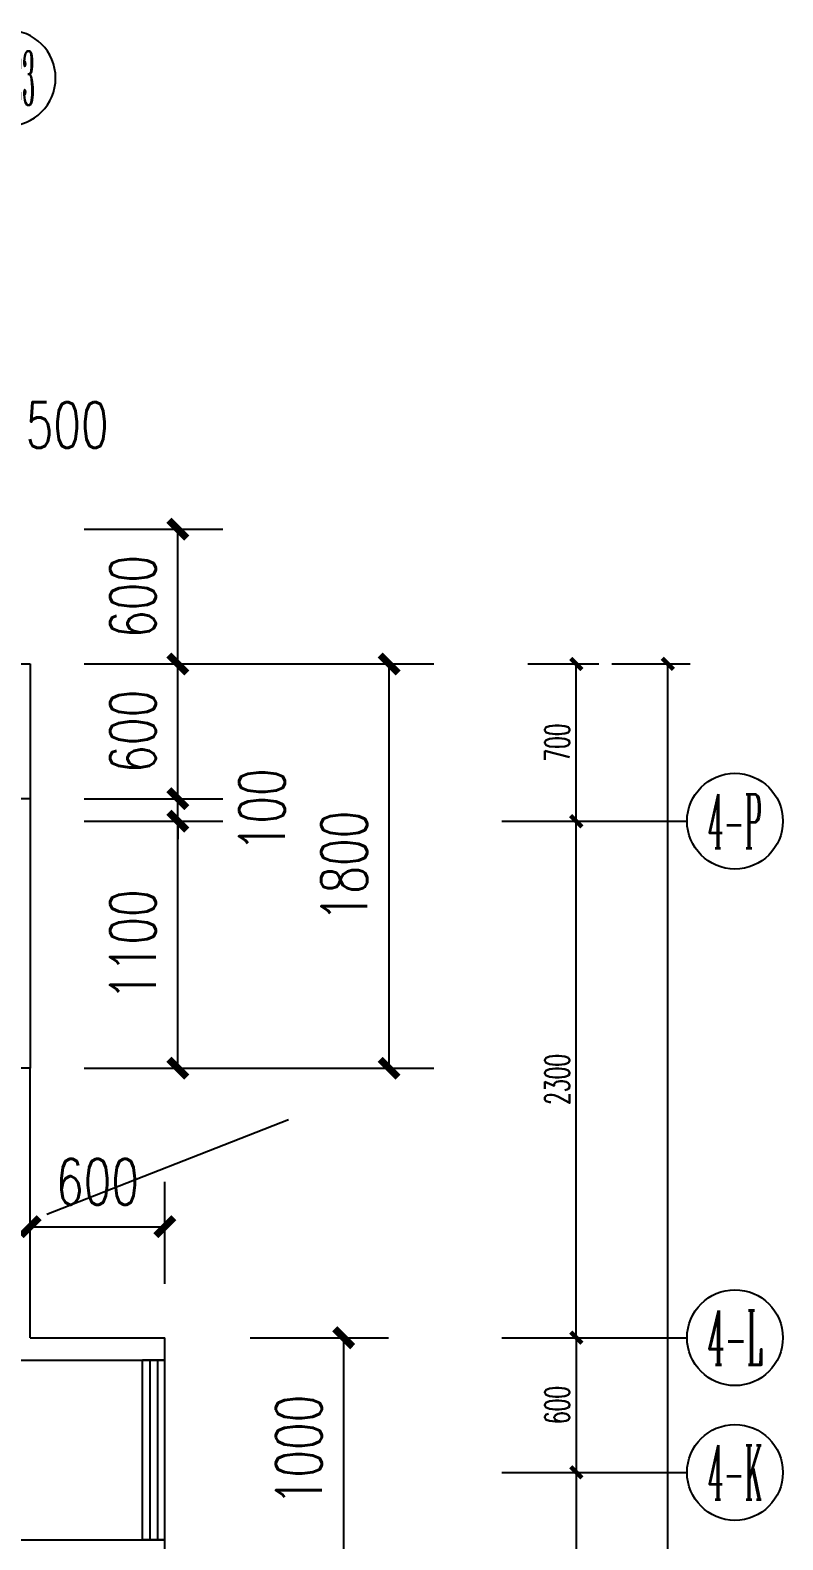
# Model space of a CAD drawing. Extents: x 184967 to 628822, y -100826 to 121332.
# Drawn here: x 331704 to 335057, y 40974 to 47696 of the extents above; entities that cross this region are included whole.
import ezdxf
from ezdxf.enums import TextEntityAlignment as Align

# ---------------------------------------------------------------- set-up
doc = ezdxf.new("R2010")
doc.units = 0
doc.header["$MEASUREMENT"] = 0
for name, color, linetype in [('AXIS_TEXT', 7, 'Continuous'), ('DIM_LEAD', 3, 'Continuous'), ('PUB_DIM', 3, 'Continuous'), ('pub_dim1', 190, 'Continuous'), ('WALL', 145, 'Continuous'), ('WINDOW', 141, 'Continuous'), ('看线', 67, 'Continuous')]:
    doc.layers.add(name, color=color, linetype=linetype)
doc.styles.add('_TCH_AXIS', font='COMPLEX', dxfattribs={"bigfont": 'GBCBIG'})
doc.styles.add('_TCH_DIM_T3', font='SIMPLEX', dxfattribs={"width": 0.705882, "bigfont": 'GBCBIG'})
doc.styles.add('COMPLEX', font='COMPLEX')
doc.styles.add('尺寸标注', font='txt.shx', dxfattribs={"width": 0.6, "height": 110})
doc.dimstyles.new('1-50', dxfattribs={"dimscale": 50, "dimtxt": 110, "dimasz": 1, "dimexe": 2, "dimexo": 2, "dimgap": 0.6, "dimtad": 1, "dimdec": 0, "dimrnd": 5, "dimtxsty": '尺寸标注', "dimblk": 'ARCHTICK', "dimcen": 2.5, "dimclrd": 251, "dimclre": 251, "dimclrt": 50, "dimadec": 0, "dimazin": 0, "dimtfac": 1, "dimtdec": 0, "dimtix": 1, "dimtmove": 2, "dimatfit": 3, "dimldrblk": 'DOT', "dimfxl": 0, "dimarcsym": 0})
doc.dimstyles.new('_TCH_ARCH&&80', dxfattribs={"dimtxt": 204, "dimasz": 80, "dimexe": 200, "dimexo": 240, "dimgap": 98, "dimtad": 1, "dimdec": 0, "dimzin": 0, "dimdsep": 46, "dimtxsty": '_TCH_DIM_T3', "dimblk": 'ARCHTICK', "dimcen": 0.09, "dimclrt": 7, "dimazin": 2, "dimtfac": 1, "dimtdec": 0, "dimtix": 1, "dimtmove": 2, "dimatfit": 3, "dimfxl": 0, "dimtolj": 1, "dimtzin": 0, "dimarcsym": 0})

# ---------------------------------------------------------------- blocks, each defined once
blk = doc.blocks.new('$WINLIB2D$00000001')
at = {"color": 0}
for points in [[(-0.5, 0.5), (-0.5, -0.5)], [(-0.5, 0.5), (0.5, 0.5)], [(0.5, -0.5), (0.5, 0.5)], [(0.5, 0.1667), (-0.5, 0.1667)], [(0.5, -0.1667), (-0.5, -0.1667)], [(-0.5, -0.5), (0.5, -0.5)]]:
    blk.add_lwpolyline(points, dxfattribs=at)
blk = doc.blocks.new('_ArchTick')
at = {"color": 0, "linetype": 'ByBlock', "const_width": 0.4}
blk.add_lwpolyline([(-0.5, -0.5), (0.5, 0.5)], dxfattribs=at)
blk = doc.blocks.new('*D556')
at = {"layer": 'Defpoints', "color": 0, "transparency": 16777216}
for p in [(12500, -3105.8), (11900, -3600), (12500, -3600)]:
    blk.add_point(p, dxfattribs=at)
at = {"layer": 'pub_dim1', "color": 0, "lineweight": -2, "transparency": 16777216}
for p, q in [((11900, -3360), (11900, -2905.8)), ((12500, -3360), (12500, -2905.8)), ((11900, -3105.8), (12500, -3105.8))]:
    blk.add_line(p, q, dxfattribs=at)
at = {"layer": 'pub_dim1', "color": 0, "lineweight": -2, "transparency": 16777216, "xscale": 80, "yscale": 80, "zscale": 80, "rotation": 180}
blk.add_blockref('_ArchTick', (11900, -3105.8), dxfattribs=at)
at = {"layer": 'pub_dim1', "color": 0, "lineweight": -2, "transparency": 16777216, "xscale": 80, "yscale": 80, "zscale": 80}
blk.add_blockref('_ArchTick', (12500, -3105.8), dxfattribs=at)
at = {"layer": 'pub_dim1', "color": 7, "transparency": 16777216, "insert": (12200, -2905.8), "char_height": 204, "attachment_point": 5, "style": '_TCH_DIM_T3'}
blk.add_mtext('\\A1;600', dxfattribs=at)
blk = doc.blocks.new('*D557')
at = {"layer": 'Defpoints', "color": 0, "transparency": 16777216}
for p in [(11900, -1300), (12557.9, -1300), (11900, -2400)]:
    blk.add_point(p, dxfattribs=at)
at = {"layer": 'pub_dim1', "color": 0, "lineweight": -2, "transparency": 16777216}
for p, q in [((12140, -1300), (12757.9, -1300)), ((12557.9, -2400), (12557.9, -1300)), ((12140, -2400), (12757.9, -2400))]:
    blk.add_line(p, q, dxfattribs=at)
at = {"layer": 'pub_dim1', "color": 0, "lineweight": -2, "transparency": 16777216, "xscale": 80, "yscale": 80, "zscale": 80}
for p, rotation in [((12557.9, -1300), 90), ((12557.9, -2400), 270)]:
    blk.add_blockref('_ArchTick', p, dxfattribs=dict(at, rotation=rotation))
at = {"layer": 'pub_dim1', "color": 7, "transparency": 16777216, "insert": (12357.9, -1850), "char_height": 204, "attachment_point": 5, "rotation": 90, "style": '_TCH_DIM_T3'}
blk.add_mtext('\\A1;1100', dxfattribs=at)
blk = doc.blocks.new('*D558')
at = {"layer": 'Defpoints', "color": 0, "transparency": 16777216}
for p in [(11900, -1200), (12557.9, -1200), (11900, -1300)]:
    blk.add_point(p, dxfattribs=at)
at = {"layer": 'pub_dim1', "color": 0, "lineweight": -2, "transparency": 16777216}
for p, q in [((12557.9, -1200), (12557.9, -1120)), ((12140, -1200), (12757.9, -1200)), ((12557.9, -1300), (12557.9, -1200)), ((12140, -1300), (12757.9, -1300)), ((12557.9, -1300), (12557.9, -1380))]:
    blk.add_line(p, q, dxfattribs=at)
at = {"layer": 'pub_dim1', "color": 0, "lineweight": -2, "transparency": 16777216, "xscale": 80, "yscale": 80, "zscale": 80}
for p, rotation in [((12557.9, -1200), 270), ((12557.9, -1300), 90)]:
    blk.add_blockref('_ArchTick', p, dxfattribs=dict(at, rotation=rotation))
at = {"layer": 'pub_dim1', "color": 7, "transparency": 16777216, "insert": (12933.1, -1250), "char_height": 204, "attachment_point": 5, "rotation": 90, "style": '_TCH_DIM_T3'}
blk.add_mtext('\\A1;100', dxfattribs=at)
blk = doc.blocks.new('*D559')
at = {"layer": 'Defpoints', "color": 0, "transparency": 16777216}
for p in [(11900, -600), (12557.9, -600), (11900, -1200)]:
    blk.add_point(p, dxfattribs=at)
at = {"layer": 'pub_dim1', "color": 0, "lineweight": -2, "transparency": 16777216}
for p, q in [((12140, -600), (12757.9, -600)), ((12557.9, -1200), (12557.9, -600)), ((12140, -1200), (12757.9, -1200))]:
    blk.add_line(p, q, dxfattribs=at)
at = {"layer": 'pub_dim1', "color": 0, "lineweight": -2, "transparency": 16777216, "xscale": 80, "yscale": 80, "zscale": 80}
for p, rotation in [((12557.9, -600), 90), ((12557.9, -1200), 270)]:
    blk.add_blockref('_ArchTick', p, dxfattribs=dict(at, rotation=rotation))
at = {"layer": 'pub_dim1', "color": 7, "transparency": 16777216, "insert": (12357.9, -900), "char_height": 204, "attachment_point": 5, "rotation": 90, "style": '_TCH_DIM_T3'}
blk.add_mtext('\\A1;600', dxfattribs=at)
blk = doc.blocks.new('*D560')
at = {"layer": 'Defpoints', "color": 0, "transparency": 16777216}
for p in [(11900, 0), (12557.9, 0), (11900, -600)]:
    blk.add_point(p, dxfattribs=at)
at = {"layer": 'pub_dim1', "color": 0, "lineweight": -2, "transparency": 16777216}
for p, q in [((12140, 0), (12757.9, 0)), ((12557.9, -600), (12557.9, 0)), ((12140, -600), (12757.9, -600))]:
    blk.add_line(p, q, dxfattribs=at)
at = {"layer": 'pub_dim1', "color": 0, "lineweight": -2, "transparency": 16777216, "xscale": 80, "yscale": 80, "zscale": 80}
for p, rotation in [((12557.9, 0), 90), ((12557.9, -600), 270)]:
    blk.add_blockref('_ArchTick', p, dxfattribs=dict(at, rotation=rotation))
at = {"layer": 'pub_dim1', "color": 7, "transparency": 16777216, "insert": (12357.9, -300), "char_height": 204, "attachment_point": 5, "rotation": 90, "style": '_TCH_DIM_T3'}
blk.add_mtext('\\A1;600', dxfattribs=at)
blk = doc.blocks.new('*D564')
at = {"layer": 'Defpoints', "color": 0, "transparency": 16777216}
for p in [(11800, 263.9), (11300, -131.3), (11800, -131.3)]:
    blk.add_point(p, dxfattribs=at)
at = {"layer": 'pub_dim1', "color": 0, "lineweight": -2, "transparency": 16777216}
for p, q in [((11300, 108.7), (11300, 463.9)), ((11800, 108.7), (11800, 463.9)), ((11300, 263.9), (11800, 263.9))]:
    blk.add_line(p, q, dxfattribs=at)
at = {"layer": 'pub_dim1', "color": 0, "lineweight": -2, "transparency": 16777216, "xscale": 80, "yscale": 80, "zscale": 80, "rotation": 180}
blk.add_blockref('_ArchTick', (11300, 263.9), dxfattribs=at)
at = {"layer": 'pub_dim1', "color": 0, "lineweight": -2, "transparency": 16777216, "xscale": 80, "yscale": 80, "zscale": 80}
blk.add_blockref('_ArchTick', (11800, 263.9), dxfattribs=at)
at = {"layer": 'pub_dim1', "color": 7, "transparency": 16777216, "insert": (12065.1, 463.9), "char_height": 204, "attachment_point": 5, "style": '_TCH_DIM_T3'}
blk.add_mtext('\\A1;500', dxfattribs=at)
blk = doc.blocks.new('*D595')
at = {"layer": 'Defpoints', "color": 0, "transparency": 16777216}
for p in [(12639.6, -3600), (13297, -3600), (12639.6, -4600)]:
    blk.add_point(p, dxfattribs=at)
at = {"layer": 'pub_dim1', "color": 0, "lineweight": -2, "transparency": 16777216}
for p, q in [((12879.6, -3600), (13497, -3600)), ((13297, -4600), (13297, -3600)), ((12879.6, -4600), (13497, -4600))]:
    blk.add_line(p, q, dxfattribs=at)
at = {"layer": 'pub_dim1', "color": 0, "lineweight": -2, "transparency": 16777216, "xscale": 80, "yscale": 80, "zscale": 80}
for p, rotation in [((13297, -3600), 90), ((13297, -4600), 270)]:
    blk.add_blockref('_ArchTick', p, dxfattribs=dict(at, rotation=rotation))
at = {"layer": 'pub_dim1', "color": 7, "transparency": 16777216, "insert": (13097, -4100), "char_height": 204, "attachment_point": 5, "rotation": 90, "style": '_TCH_DIM_T3'}
blk.add_mtext('\\A1;1000', dxfattribs=at)
blk = doc.blocks.new('*D600')
at = {"layer": 'Defpoints', "color": 0, "transparency": 16777216}
for p in [(12168.6, -600), (13499.4, -600), (12168.6, -2400)]:
    blk.add_point(p, dxfattribs=at)
at = {"layer": 'pub_dim1', "color": 0, "lineweight": -2, "transparency": 16777216}
for p, q in [((12408.6, -600), (13699.4, -600)), ((13499.4, -2400), (13499.4, -600)), ((12408.6, -2400), (13699.4, -2400))]:
    blk.add_line(p, q, dxfattribs=at)
at = {"layer": 'pub_dim1', "color": 0, "lineweight": -2, "transparency": 16777216, "xscale": 80, "yscale": 80, "zscale": 80}
for p, rotation in [((13499.4, -600), 90), ((13499.4, -2400), 270)]:
    blk.add_blockref('_ArchTick', p, dxfattribs=dict(at, rotation=rotation))
at = {"layer": 'pub_dim1', "color": 7, "transparency": 16777216, "insert": (13299.4, -1500), "char_height": 204, "attachment_point": 5, "rotation": 90, "style": '_TCH_DIM_T3'}
blk.add_mtext('\\A1;1800', dxfattribs=at)
blk = doc.blocks.new('_AXISO')
blk.add_circle((0, 0), 0.5)
at = {"layer": 'AXIS_TEXT', "style": 'COMPLEX', "width": 1.041667}
blk.add_attdef('A', text='', height=0.56, dxfattribs=at).set_placement((-0.25, -0.28), (0.25, -0.28), align=Align.FIT)
blk = doc.blocks.new('*D680')
at = {"layer": 'Defpoints', "color": 0, "linetype": 'ByBlock', "transparency": 16777216}
for p in [(333806, 44873.7), (334545, 44873.7), (333806, 33973.8)]:
    blk.add_point(p, dxfattribs=at)
at = {"layer": 'PUB_DIM', "color": 251, "lineweight": -2, "transparency": 16777216}
for p, q in [((334295, 44873.7), (334645, 44873.7)), ((334545, 33973.8), (334545, 44873.7)), ((334295, 33973.8), (334645, 33973.8))]:
    blk.add_line(p, q, dxfattribs=at)
at = {"layer": 'PUB_DIM', "color": 251, "linetype": 'ByBlock', "lineweight": -2, "transparency": 16777216, "xscale": 50, "yscale": 50, "zscale": 50}
for p, rotation in [((334545, 44873.7), 90), ((334545, 33973.8), 270)]:
    blk.add_blockref('_ArchTick', p, dxfattribs=dict(at, rotation=rotation))
at = {"layer": 'PUB_DIM', "color": 50, "linetype": 'ByBlock', "transparency": 16777216, "insert": (334460, 39423.8), "char_height": 110, "attachment_point": 5, "rotation": 90, "style": '尺寸标注'}
blk.add_mtext('10900', dxfattribs=at)
blk = doc.blocks.new('_Dot')
at = {"color": 0, "linetype": 'ByBlock', "lineweight": -2}
blk.add_line((-0.5, 0), (-1, 0), dxfattribs=at)
at = {"color": 0, "linetype": 'ByBlock', "const_width": 0.5}
blk.add_lwpolyline([(-0.25, 0, 1), (0.25, 0, 1)], format="xyb", close=True, dxfattribs=at)
blk = doc.blocks.new('*D681')
at = {"layer": 'Defpoints', "color": 0, "linetype": 'ByBlock', "transparency": 16777216}
for p in [(333821, 44873.7), (334137.2, 44873.7), (333821, 44173.7)]:
    blk.add_point(p, dxfattribs=at)
at = {"layer": 'PUB_DIM', "color": 251, "lineweight": -2, "transparency": 16777216}
for p, q in [((333921, 44873.7), (334237.2, 44873.7)), ((334137.2, 44173.7), (334137.2, 44873.7)), ((333921, 44173.7), (334237.2, 44173.7))]:
    blk.add_line(p, q, dxfattribs=at)
at = {"layer": 'PUB_DIM', "color": 251, "linetype": 'ByBlock', "lineweight": -2, "transparency": 16777216, "xscale": 50, "yscale": 50, "zscale": 50}
for p, rotation in [((334137.2, 44873.7), 90), ((334137.2, 44173.7), 270)]:
    blk.add_blockref('_ArchTick', p, dxfattribs=dict(at, rotation=rotation))
at = {"layer": 'PUB_DIM', "color": 50, "linetype": 'ByBlock', "transparency": 16777216, "insert": (334052.2, 44523.7), "char_height": 110, "attachment_point": 5, "rotation": 90, "style": '尺寸标注'}
blk.add_mtext('700', dxfattribs=at)
blk = doc.blocks.new('*D682')
at = {"layer": 'Defpoints', "color": 0, "linetype": 'ByBlock', "transparency": 16777216}
for p in [(333806, 41873.7), (333821, 41273.7), (334137.2, 41273.7)]:
    blk.add_point(p, dxfattribs=at)
at = {"layer": 'PUB_DIM', "color": 251, "lineweight": -2, "transparency": 16777216}
for p, q in [((333906, 41873.7), (334237.2, 41873.7)), ((334137.2, 41873.7), (334137.2, 41273.7)), ((333921, 41273.7), (334237.2, 41273.7))]:
    blk.add_line(p, q, dxfattribs=at)
at = {"layer": 'PUB_DIM', "color": 251, "linetype": 'ByBlock', "lineweight": -2, "transparency": 16777216, "xscale": 50, "yscale": 50, "zscale": 50}
for p, rotation in [((334137.2, 41873.7), 90), ((334137.2, 41273.7), 270)]:
    blk.add_blockref('_ArchTick', p, dxfattribs=dict(at, rotation=rotation))
at = {"layer": 'PUB_DIM', "color": 50, "linetype": 'ByBlock', "transparency": 16777216, "insert": (334052.2, 41573.7), "char_height": 110, "attachment_point": 5, "rotation": 90, "style": '尺寸标注'}
blk.add_mtext('600', dxfattribs=at)
blk = doc.blocks.new('*D683')
at = {"layer": 'Defpoints', "color": 0, "linetype": 'ByBlock', "transparency": 16777216}
for p in [(333821, 41273.7), (333806, 39873.7), (334137.2, 39873.7)]:
    blk.add_point(p, dxfattribs=at)
at = {"layer": 'PUB_DIM', "color": 251, "lineweight": -2, "transparency": 16777216}
for p, q in [((333921, 41273.7), (334237.2, 41273.7)), ((334137.2, 41273.7), (334137.2, 39873.7)), ((333906, 39873.7), (334237.2, 39873.7))]:
    blk.add_line(p, q, dxfattribs=at)
at = {"layer": 'PUB_DIM', "color": 251, "linetype": 'ByBlock', "lineweight": -2, "transparency": 16777216, "xscale": 50, "yscale": 50, "zscale": 50}
for p, rotation in [((334137.2, 41273.7), 90), ((334137.2, 39873.7), 270)]:
    blk.add_blockref('_ArchTick', p, dxfattribs=dict(at, rotation=rotation))
at = {"layer": 'PUB_DIM', "color": 50, "linetype": 'ByBlock', "transparency": 16777216, "insert": (334052.2, 40573.7), "char_height": 110, "attachment_point": 5, "rotation": 90, "style": '尺寸标注'}
blk.add_mtext('1400', dxfattribs=at)
blk = doc.blocks.new('*D688')
at = {"layer": 'Defpoints', "color": 0, "linetype": 'ByBlock', "transparency": 16777216}
for p in [(333836, 44173.7), (334137.2, 44173.7), (333806, 41873.7)]:
    blk.add_point(p, dxfattribs=at)
at = {"layer": 'PUB_DIM', "color": 251, "lineweight": -2, "transparency": 16777216}
for p, q in [((333936, 44173.7), (334237.2, 44173.7)), ((334137.2, 41873.7), (334137.2, 44173.7)), ((333906, 41873.7), (334237.2, 41873.7))]:
    blk.add_line(p, q, dxfattribs=at)
at = {"layer": 'PUB_DIM', "color": 251, "linetype": 'ByBlock', "lineweight": -2, "transparency": 16777216, "xscale": 50, "yscale": 50, "zscale": 50}
for p, rotation in [((334137.2, 44173.7), 90), ((334137.2, 41873.7), 270)]:
    blk.add_blockref('_ArchTick', p, dxfattribs=dict(at, rotation=rotation))
at = {"layer": 'PUB_DIM', "color": 50, "linetype": 'ByBlock', "transparency": 16777216, "insert": (334052.2, 43023.7), "char_height": 110, "attachment_point": 5, "rotation": 90, "style": '尺寸标注'}
blk.add_mtext('2300', dxfattribs=at)
blk = doc.blocks.new('C')
at = {"layer": 'WALL'}
for p, q in [((11900, -2400), (9800, -2400)), ((11900, -3600), (11900, -2400)), ((11900, -3600), (12500, -3600)), ((12500, -3700), (12500, -3600)), ((11800, -3700), (12400, -3700)), ((12400, -3700), (12500, -3700)), ((11700, -4500), (12400, -4500)), ((12500, -4500), (12400, -4500)), ((12500, -4600), (12500, -4500))]:
    blk.add_line(p, q, dxfattribs=at)
blk.add_lwpolyline([(11900, -600), (11900, -1200), (11700, -1200), (11700, -800), (11300, -800), (11300, -600), (11900, -600)], dxfattribs=at)
at = {"layer": '看线'}
blk.add_lwpolyline([(11900, -1200), (11900, -2400)], dxfattribs=at)
at = {"layer": 'WINDOW', "xscale": 800, "yscale": 100, "zscale": 800, "rotation": 90}
blk.add_blockref('$WINLIB2D$00000001', (12450, -4100), dxfattribs=at)
at = {"layer": 'pub_dim1'}
for base, p1, p2, angle, text, picture, middle in [((11800, 263.9), (11300, -131.3), (11800, -131.3), 0, '500', '*D564', (12065.1, 463.9)), ((12557.9, -1200), (11900, -1300), (11900, -1200), 90, '100', '*D558', (12933.1, -1250))]:
    dim = blk.add_linear_dim(base=base, p1=p1, p2=p2, angle=angle, text=text, dimstyle='_TCH_ARCH&&80', dxfattribs=at)
    dim.commit()
    dim.dimension.update_dxf_attribs({"geometry": picture, "text_midpoint": middle, "dimtype": 129})
for p1, p2, distance, text, picture, middle in [((11900, -600), (11900, 0), -657.9, '600', '*D560', (12357.9, -300)), ((11900, -1200), (11900, -600), -657.9, '600', '*D559', (12357.9, -900)), ((12168.6, -2400), (12168.6, -600), -1330.8, '1800', '*D600', (13299.4, -1500)), ((11900, -2400), (11900, -1300), -657.9, '1100', '*D557', (12357.9, -1850)), ((11900, -3600), (12500, -3600), 494.2, '600', '*D556', (12200, -2905.8)), ((12639.6, -4600), (12639.6, -3600), -657.4, '1000', '*D595', (13097, -4100))]:
    dim = blk.add_aligned_dim(p1=p1, p2=p2, distance=distance, text=text, dimstyle='_TCH_ARCH&&80', dxfattribs=at)
    dim.commit()
    dim.dimension.update_dxf_attribs({"geometry": picture, "text_midpoint": middle})

msp = doc.modelspace()

# ---------------------------------------------------------------- linework, layer by layer
at = {"layer": 'DIM_LEAD'}
msp.add_line((331778, 42423.6), (332855.2, 42845.7), dxfattribs=at)
at = {"layer": 'PUB_DIM', "linetype": 'ByBlock'}
for p, q in [((333806, 44173.7), (334630.8, 44173.7)), ((333806, 41873.7), (334630.8, 41873.7)), ((333806, 41273.7), (334630.8, 41273.7))]:
    msp.add_line(p, q, dxfattribs=at)

# ---------------------------------------------------------------- block references
ref = msp.add_blockref('_AXISO', (331603.7, 47482.3), dxfattribs=dict(at, xscale=-426.6560000000001, yscale=426.6560000000001, zscale=426.6560000000001))
ref.add_attrib('A', '4-23', dxfattribs={"layer": 'AXIS_TEXT', "height": 241.35, "style": '_TCH_AXIS', "width": 0.259259}).set_placement((331483, 47361.6), (331724.4, 47361.6), align=Align.FIT)
ref = msp.add_blockref('_AXISO', (334844.2, 44173.7), dxfattribs=dict(at, xscale=426.6560000000001, yscale=426.6560000000001, zscale=426.6560000000001))
ref.add_attrib('A', '4-P', dxfattribs={"layer": 'AXIS_TEXT', "height": 241.35, "style": '_TCH_AXIS', "width": 0.328125}).set_placement((334723.5, 44053.1), (334964.8, 44053.1), align=Align.FIT)
ref = msp.add_blockref('_AXISO', (334844.2, 41873.7), dxfattribs=dict(at, xscale=426.6560000000001, yscale=426.6560000000001, zscale=426.6560000000001))
ref.add_attrib('A', '4-L', dxfattribs={"layer": 'AXIS_TEXT', "height": 241.35, "style": '_TCH_AXIS', "width": 0.33871}).set_placement((334723.5, 41753.1), (334964.8, 41753.1), align=Align.FIT)
ref = msp.add_blockref('_AXISO', (334844.2, 41273.7), dxfattribs=dict(at, xscale=426.6560000000001, yscale=426.6560000000001, zscale=426.6560000000001))
ref.add_attrib('A', '4-K', dxfattribs={"layer": 'AXIS_TEXT', "height": 241.35, "style": '_TCH_AXIS', "width": 0.318182}).set_placement((334723.5, 41153.1), (334964.8, 41153.1), align=Align.FIT)
at = {"layer": 'WALL'}
msp.add_blockref('C', (319803.7, 45473.7), dxfattribs=at)

# ---------------------------------------------------------------- dimensions: what is measured, and where the dimension line sits
at = {"layer": 'PUB_DIM', "linetype": 'ByBlock'}
for p1, p2, distance, picture, middle in [((333806, 33973.8), (333806, 44873.7), -739.1, '*D680', (334460, 39423.8)), ((333821, 44173.7), (333821, 44873.7), -316.3, '*D681', (334052.2, 44523.7))]:
    dim = msp.add_aligned_dim(p1=p1, p2=p2, distance=distance, dimstyle='1-50', override={"dimfxl": 5, "dimfxlon": 1}, dxfattribs=at)
    dim.commit()
    dim.dimension.update_dxf_attribs({"geometry": picture, "text_midpoint": middle})
for base, p1, p2, picture, middle in [((334137.2, 44173.7), (333806, 41873.7), (333836, 44173.7), '*D688', (334052.2, 43023.7)), ((334137.2, 41273.7), (333806, 41873.7), (333821, 41273.7), '*D682', (334052.2, 41573.7)), ((334137.2, 39873.7), (333821, 41273.7), (333806, 39873.7), '*D683', (334052.2, 40573.7))]:
    dim = msp.add_linear_dim(base=base, p1=p1, p2=p2, angle=270, dimstyle='1-50', override={"dimfxl": 5, "dimfxlon": 1}, dxfattribs=at)
    dim.commit()
    dim.dimension.update_dxf_attribs({"geometry": picture, "text_midpoint": middle})

doc.saveas('drawing.dxf')
